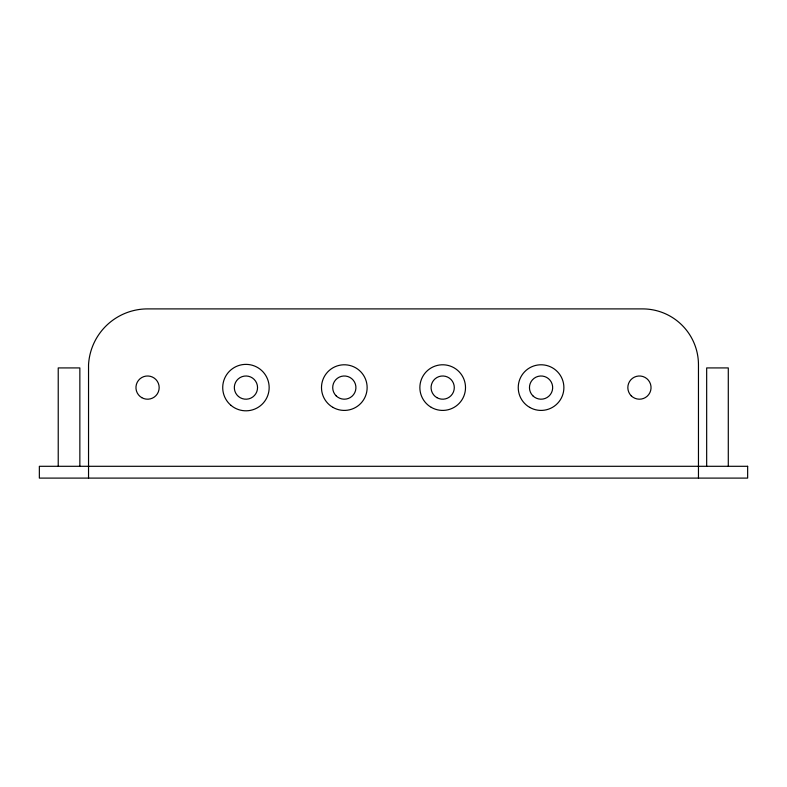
<?xml version="1.0" encoding="UTF-8"?>
<svg xmlns="http://www.w3.org/2000/svg" width="787" height="787" viewBox="0 0 787 787"><rect width="100%" height="100%" fill="white"/><g stroke="black" fill="none" stroke-linecap="round" stroke-linejoin="round"><path stroke-width="1.18" d="M728.29 466.298L728.29 367.923L706.667 367.923L706.667 466.298M698.462 478.103L698.462 364.774A55.877 55.877 0 0 0 642.586 308.897L147.562 308.897A59.114 59.114 0 0 0 88.537 364.774L88.537 478.103M79.851 466.298L79.851 367.923L58.228 367.923L58.228 466.298M747.65 466.298L39.35 466.298L39.35 478.103L747.65 478.103L747.65 466.298M141.758 397.651A11.608 11.608 0 0 0 159.171 387.598A11.608 11.608 0 0 0 141.758 377.544A11.608 11.608 0 0 0 141.758 397.651M238.461 396.481A11.608 11.608 0 0 0 257.369 389.624A11.608 11.608 0 0 0 241.983 376.688A11.608 11.608 0 0 0 238.461 396.481M336.108 395.802A11.608 11.608 0 0 0 355.527 390.598A11.608 11.608 0 0 0 341.312 376.383A11.608 11.608 0 0 0 336.108 395.802M436.883 397.651A11.608 11.608 0 0 0 454.296 387.598A11.608 11.608 0 0 0 436.883 377.544A11.608 11.608 0 0 0 436.883 397.651M532.858 395.802A11.608 11.608 0 0 0 552.277 390.598A11.608 11.608 0 0 0 538.062 376.383A11.608 11.608 0 0 0 532.858 395.802M631.233 395.802A11.608 11.608 0 0 0 650.652 390.598A11.608 11.608 0 0 0 636.437 376.383A11.608 11.608 0 0 0 631.233 395.802M332.901 407.361A22.823 22.823 0 0 0 367.135 387.598A22.823 22.823 0 0 0 332.901 367.834A22.823 22.823 0 0 0 332.901 407.361M431.276 407.361A22.823 22.823 0 0 0 465.51 387.598A22.823 22.823 0 0 0 431.276 367.834A22.823 22.823 0 0 0 431.276 407.361M529.651 407.361A22.823 22.823 0 0 0 563.886 387.598A22.823 22.823 0 0 0 529.651 367.834A22.823 22.823 0 0 0 529.651 407.361M230.994 405.364A23.217 23.217 0 0 0 268.8 391.651A23.217 23.217 0 0 0 238.018 365.768A23.217 23.217 0 0 0 230.994 405.364"/></g></svg>
